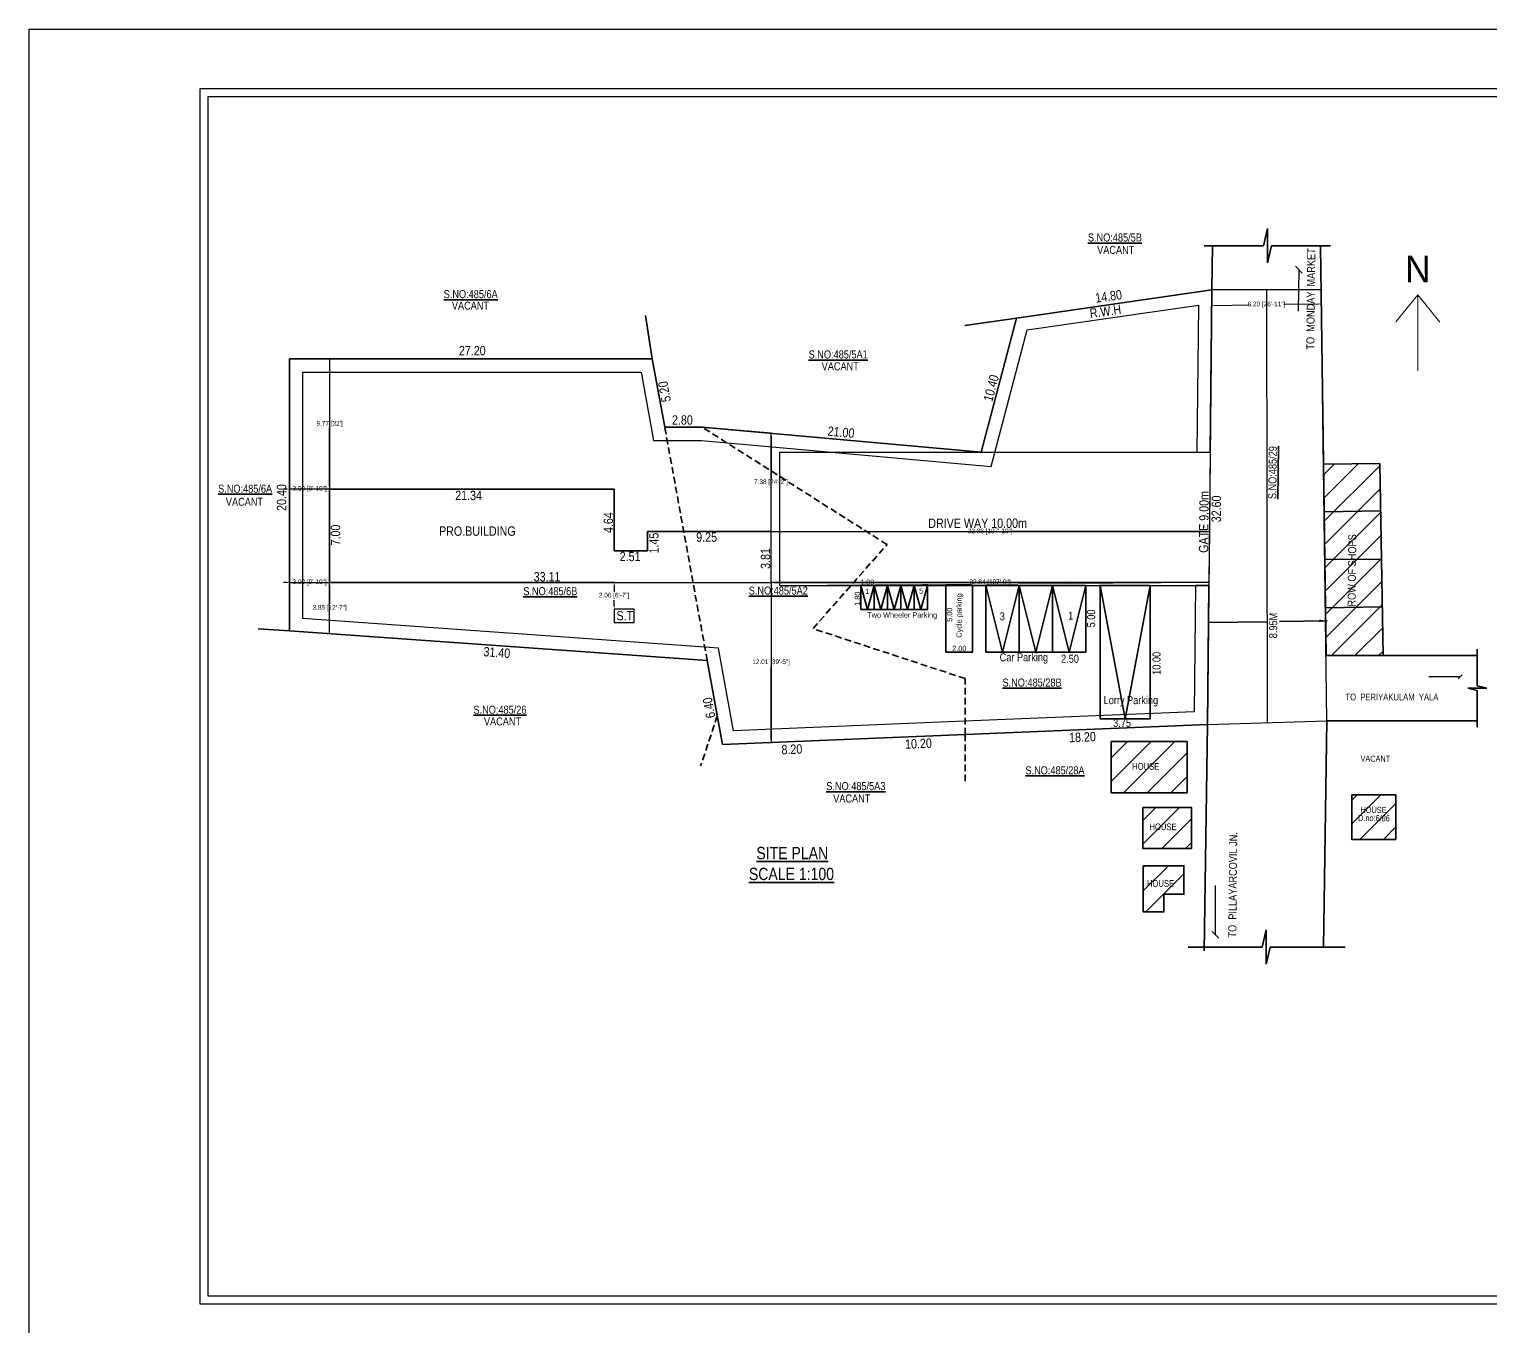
# Model space of a CAD drawing. Header units: metres. Extents: x 5669 to 5845, y 5621 to 5793.
# Drawn here: x 5669.5 to 5779.1, y 5695.5 to 5792.8 of the extents above; entities that cross this region are included whole.
import ezdxf

# ---------------------------------------------------------------- set-up
doc = ezdxf.new("R2010")
doc.units = ezdxf.units.M
doc.header["$MEASUREMENT"] = 0
doc.header["$PDMODE"] = 67
doc.linetypes.add('DASHED', pattern=[0.75, 0.5, -0.25])
for name, color, linetype, plot in [('BLK_1_COVERED_AREA', 140, 'Continuous', False), ('PARKING_SLOT', 30, 'Continuous', False), ('TWO_WHEELER_PARKING', 2, 'Continuous', False)]:
    doc.layers.add(name, color=color, linetype=linetype, plot=plot)
doc.layers.add('BLK_1_FIRE_TENDER_MOVEMENT', color=161, linetype='Continuous', lineweight=0)
doc.layers.add('NORTH_DIRECTION', color=7, linetype='Continuous', lineweight=0)
for name, color, linetype in [('BLK_1_LVL_0_BLDG_FOOT_PRINT', 1, 'Continuous'), ('BLK_1_LVL_0_FRONT_SETBACK', 2, 'Continuous'), ('BLK_1_LVL_0_REAR_SETBACK', 11, 'Continuous'), ('BLK_1_LVL_0_SIDE_SETBACK1', 171, 'Continuous'), ('BLK_1_LVL_0_SIDE_SETBACK2', 102, 'Continuous'), ('LOADING_UNLOADING', 175, 'Continuous'), ('NOTIFIED_ROAD', 1, 'Continuous'), ('PLOT_BOUNDARY', 70, 'Continuous'), ('ROAD_WIDTH', 1, 'Continuous'), ('RWH', 130, 'Continuous'), ('SEPTIC_TANK_1', 146, 'Continuous')]:
    doc.layers.add(name, color=color, linetype=linetype)
doc.styles.get("Standard").update_dxf_attribs({"font": 'swissc.ttf', "height": 0.35})
doc.styles.add('USA TEXT', font='GOTHIC.TTF')
doc.dimstyles.get("Standard").update_dxf_attribs({"dimtxt": 1, "dimasz": 5, "dimexe": 0.18, "dimexo": 0.0625, "dimgap": 0.09, "dimtad": 1, "dimzin": 0, "dimdsep": 46, "dimtxsty": 'Standard', "dimblk": 'OBLIQUE', "dimcen": 0.09, "dimse1": 1, "dimse2": 1, "dimsd1": 1, "dimsd2": 1, "dimadec": 0, "dimazin": 0, "dimtfac": 1, "dimtix": 1, "dimtofl": 0, "dimtmove": 0, "dimatfit": 3, "dimldrblk": 'OBLIQUE', "dimfxl": 0, "dimtolj": 1, "dimtzin": 0, "dimarcsym": 0})
doc.dimstyles.new('STANDARD$0', dxfattribs={"dimtxt": 0.3, "dimasz": 0.18, "dimexe": 0.08, "dimexo": 0.5, "dimgap": 0.09, "dimtad": 0, "dimtih": 1, "dimtoh": 1, "dimzin": 1, "dimdsep": 46, "dimtxsty": 'Standard', "dimcen": 0.1, "dimadec": 3, "dimazin": 0, "dimtfac": 1, "dimtofl": 0, "dimtmove": 0, "dimatfit": 3, "dimfxl": 0, "dimtolj": 1, "dimtzin": 0, "dimarcsym": 0})
pattern_1 = [(45, (-3134.9151, 8514.6211), (-0.88388348, 0.88388348), [])]

# ---------------------------------------------------------------- blocks, each defined once
blk = doc.blocks.new('_Oblique')
at = {"color": 0, "linetype": 'ByBlock', "lineweight": -2}
blk.add_line((-0.5, -0.5), (0.5, 0.5), dxfattribs=at)
blk = doc.blocks.new('*D81')
at = {"layer": 'Defpoints', "color": 0}
for p in [(5758.13, 5772.59), (5766.34, 5772.7), (5766.34, 5772.21)]:
    blk.add_point(p, dxfattribs=at)
at = {"layer": 'NOTIFIED_ROAD', "color": 0, "linetype": 'Continuous', "lineweight": -2}
for p, q in [((5758.14, 5772.11), (5758.14, 5772.03)), ((5766.34, 5772.21), (5766.34, 5772.13))]:
    blk.add_line(p, q, dxfattribs=at)
at = {"layer": 'NOTIFIED_ROAD', "color": 252, "lineweight": -2}
for p, q in [((5758.37, 5772.11), (5760.93, 5772.14)), ((5766.11, 5772.21), (5763.55, 5772.18))]:
    blk.add_line(p, q, dxfattribs=at)
at = {"layer": 'NOTIFIED_ROAD', "color": 252}
for points in [[(5758.37, 5772.15), (5758.37, 5772.07), (5758.14, 5772.11)], [(5766.11, 5772.25), (5766.11, 5772.17), (5766.34, 5772.21)]]:
    blk.add_solid(points, dxfattribs=at)
at = {"layer": 'NOTIFIED_ROAD', "color": 0, "insert": (5762.24, 5772.16), "char_height": 0.35, "attachment_point": 5}
blk.add_mtext('\\A1;8.20 [26\'-11"]', dxfattribs=at)
blk = doc.blocks.new('*D86')
at = {"layer": 'BLK_1_LVL_0_REAR_SETBACK', "color": 252, "lineweight": -2}
for p, q in [((5688.75, 5758.33), (5688.52, 5758.33)), ((5692.21, 5758.33), (5692.44, 5758.33))]:
    blk.add_line(p, q, dxfattribs=at)
at = {"layer": 'BLK_1_LVL_0_REAR_SETBACK', "color": 0, "linetype": 'Continuous', "lineweight": -2}
for p, q in [((5688.98, 5758.33), (5688.98, 5758.41)), ((5691.98, 5758.33), (5691.98, 5758.41))]:
    blk.add_line(p, q, dxfattribs=at)
at = {"layer": 'BLK_1_LVL_0_REAR_SETBACK', "color": 252}
for points in [[(5688.75, 5758.37), (5688.75, 5758.29), (5688.98, 5758.33)], [(5692.21, 5758.37), (5692.21, 5758.29), (5691.98, 5758.33)]]:
    blk.add_solid(points, dxfattribs=at)
at = {"layer": 'Defpoints', "color": 0}
for p in [(5688.98, 5758.33), (5688.98, 5758.33), (5691.98, 5758.33)]:
    blk.add_point(p, dxfattribs=at)
at = {"layer": 'BLK_1_LVL_0_REAR_SETBACK', "color": 0, "insert": (5690.48, 5758.33), "char_height": 0.35, "attachment_point": 5}
blk.add_mtext('\\A1;3.00 [9\'-10"]', dxfattribs=at)
blk = doc.blocks.new('*D87')
at = {"layer": 'BLK_1_LVL_0_REAR_SETBACK', "color": 252, "lineweight": -2}
for p, q in [((5688.75, 5751.33), (5688.52, 5751.33)), ((5692.21, 5751.33), (5692.44, 5751.33))]:
    blk.add_line(p, q, dxfattribs=at)
at = {"layer": 'BLK_1_LVL_0_REAR_SETBACK', "color": 0, "linetype": 'Continuous', "lineweight": -2}
for p, q in [((5688.98, 5751.33), (5688.98, 5751.41)), ((5691.98, 5751.33), (5691.98, 5751.41))]:
    blk.add_line(p, q, dxfattribs=at)
at = {"layer": 'BLK_1_LVL_0_REAR_SETBACK', "color": 252}
for points in [[(5688.75, 5751.37), (5688.75, 5751.29), (5688.98, 5751.33)], [(5692.21, 5751.37), (5692.21, 5751.29), (5691.98, 5751.33)]]:
    blk.add_solid(points, dxfattribs=at)
at = {"layer": 'Defpoints', "color": 0}
for p in [(5688.98, 5751.33), (5688.98, 5751.33), (5691.98, 5751.33)]:
    blk.add_point(p, dxfattribs=at)
at = {"layer": 'BLK_1_LVL_0_REAR_SETBACK', "color": 0, "insert": (5690.48, 5751.33), "char_height": 0.35, "attachment_point": 5}
blk.add_mtext('\\A1;3.00 [9\'-10"]', dxfattribs=at)
blk = doc.blocks.new('*D88')
at = {"layer": 'BLK_1_LVL_0_FRONT_SETBACK', "color": 0, "linetype": 'Continuous', "lineweight": -2}
for p, q in [((5725.09, 5755.14), (5725.09, 5755.22)), ((5757.96, 5755.14), (5757.96, 5755.22))]:
    blk.add_line(p, q, dxfattribs=at)
at = {"layer": 'BLK_1_LVL_0_FRONT_SETBACK', "color": 252, "lineweight": -2}
for p, q in [((5725.32, 5755.14), (5739.98, 5755.14)), ((5757.73, 5755.14), (5743.07, 5755.14))]:
    blk.add_line(p, q, dxfattribs=at)
at = {"layer": 'BLK_1_LVL_0_FRONT_SETBACK', "color": 252}
for points in [[(5725.32, 5755.18), (5725.32, 5755.1), (5725.09, 5755.14)], [(5757.73, 5755.18), (5757.73, 5755.1), (5757.96, 5755.14)]]:
    blk.add_solid(points, dxfattribs=at)
at = {"layer": 'Defpoints', "color": 0}
for p in [(5725.09, 5755.14), (5757.96, 5755.14), (5757.96, 5755.14)]:
    blk.add_point(p, dxfattribs=at)
at = {"layer": 'BLK_1_LVL_0_FRONT_SETBACK', "color": 0, "insert": (5741.52, 5755.14), "char_height": 0.35, "attachment_point": 5}
blk.add_mtext('\\A1;32.88 [107\'-10"]', dxfattribs=at)
blk = doc.blocks.new('*D89')
at = {"layer": 'BLK_1_LVL_0_FRONT_SETBACK', "color": 0, "linetype": 'Continuous', "lineweight": -2}
for p, q in [((5725.09, 5751.33), (5725.09, 5751.41)), ((5757.92, 5751.33), (5757.92, 5751.41))]:
    blk.add_line(p, q, dxfattribs=at)
at = {"layer": 'BLK_1_LVL_0_FRONT_SETBACK', "color": 252, "lineweight": -2}
for p, q in [((5725.32, 5751.33), (5740.08, 5751.33)), ((5757.69, 5751.33), (5742.93, 5751.33))]:
    blk.add_line(p, q, dxfattribs=at)
at = {"layer": 'BLK_1_LVL_0_FRONT_SETBACK', "color": 252}
for points in [[(5725.32, 5751.37), (5725.32, 5751.29), (5725.09, 5751.33)], [(5757.69, 5751.37), (5757.69, 5751.29), (5757.92, 5751.33)]]:
    blk.add_solid(points, dxfattribs=at)
at = {"layer": 'Defpoints', "color": 0}
for p in [(5725.09, 5751.33), (5725.09, 5751.33), (5757.92, 5751.33)]:
    blk.add_point(p, dxfattribs=at)
at = {"layer": 'BLK_1_LVL_0_FRONT_SETBACK', "color": 0, "insert": (5741.51, 5751.33), "char_height": 0.35, "attachment_point": 5}
blk.add_mtext('\\A1;32.84 [107\'-9"]', dxfattribs=at)
blk = doc.blocks.new('*D90')
at = {"layer": 'Defpoints', "color": 0, "linetype": 'ByBlock'}
for p in [(5713.32, 5751.33), (5713.32, 5749.33), (5713.32, 5749.33)]:
    blk.add_point(p, dxfattribs=at)
at = {"layer": 'SEPTIC_TANK_1', "color": 0, "linetype": 'Continuous', "lineweight": -2}
for p, q in [((5713.32, 5751.33), (5713.4, 5751.33)), ((5713.32, 5749.33), (5713.4, 5749.33))]:
    blk.add_line(p, q, dxfattribs=at)
at = {"layer": 'SEPTIC_TANK_1', "color": 252, "lineweight": -2}
for p, q in [((5713.32, 5751.1), (5713.32, 5750.64)), ((5713.32, 5749.56), (5713.32, 5750.01))]:
    blk.add_line(p, q, dxfattribs=at)
at = {"layer": 'SEPTIC_TANK_1', "color": 252, "linetype": 'ByBlock'}
for points in [[(5713.28, 5751.1), (5713.36, 5751.1), (5713.32, 5751.33)], [(5713.28, 5749.56), (5713.36, 5749.56), (5713.32, 5749.33)]]:
    blk.add_solid(points, dxfattribs=at)
at = {"layer": 'SEPTIC_TANK_1', "color": 0, "linetype": 'ByBlock', "insert": (5713.32, 5750.33), "char_height": 0.35, "attachment_point": 5}
blk.add_mtext('\\A1;2.00 [6\'-7"]', dxfattribs=at)
blk = doc.blocks.new('*D92')
at = {"layer": 'BLK_1_LVL_0_SIDE_SETBACK1', "color": 0, "linetype": 'Continuous', "lineweight": -2}
for p, q in [((5725.09, 5751.33), (5725.17, 5751.33)), ((5725.09, 5739.32), (5725.17, 5739.32))]:
    blk.add_line(p, q, dxfattribs=at)
at = {"layer": 'BLK_1_LVL_0_SIDE_SETBACK1', "color": 252, "lineweight": -2}
for p, q in [((5725.09, 5751.1), (5725.09, 5745.64)), ((5725.09, 5739.55), (5725.09, 5745.01))]:
    blk.add_line(p, q, dxfattribs=at)
at = {"layer": 'BLK_1_LVL_0_SIDE_SETBACK1', "color": 252}
for points in [[(5725.05, 5751.1), (5725.12, 5751.1), (5725.09, 5751.33)], [(5725.05, 5739.55), (5725.12, 5739.55), (5725.09, 5739.32)]]:
    blk.add_solid(points, dxfattribs=at)
at = {"layer": 'Defpoints', "color": 0}
for p in [(5725.09, 5751.33), (5725.09, 5739.32), (5725.09, 5739.32)]:
    blk.add_point(p, dxfattribs=at)
at = {"layer": 'BLK_1_LVL_0_SIDE_SETBACK1', "color": 0, "insert": (5725.09, 5745.33), "char_height": 0.35, "attachment_point": 5}
blk.add_mtext('\\A1;12.01 [39\'-5"]', dxfattribs=at)
blk = doc.blocks.new('*D93')
at = {"layer": 'BLK_1_LVL_0_SIDE_SETBACK1', "color": 0, "linetype": 'Continuous', "lineweight": -2}
for p, q in [((5691.98, 5751.33), (5692.06, 5751.33)), ((5691.98, 5747.48), (5691.9, 5747.48))]:
    blk.add_line(p, q, dxfattribs=at)
at = {"layer": 'BLK_1_LVL_0_SIDE_SETBACK1', "color": 252, "lineweight": -2}
for p, q in [((5691.98, 5751.1), (5691.98, 5749.72)), ((5691.98, 5747.71), (5691.98, 5749.09))]:
    blk.add_line(p, q, dxfattribs=at)
at = {"layer": 'BLK_1_LVL_0_SIDE_SETBACK1', "color": 252}
for points in [[(5691.94, 5751.1), (5692.02, 5751.1), (5691.98, 5751.33)], [(5691.94, 5747.71), (5692.02, 5747.71), (5691.98, 5747.48)]]:
    blk.add_solid(points, dxfattribs=at)
at = {"layer": 'Defpoints', "color": 0}
for p in [(5691.98, 5751.33), (5691.98, 5747.48), (5691.98, 5747.48)]:
    blk.add_point(p, dxfattribs=at)
at = {"layer": 'BLK_1_LVL_0_SIDE_SETBACK1', "color": 0, "insert": (5691.98, 5749.41), "char_height": 0.35, "attachment_point": 5}
blk.add_mtext('\\A1;3.85 [12\'-7"]', dxfattribs=at)
blk = doc.blocks.new('*D94')
at = {"layer": 'BLK_1_LVL_0_SIDE_SETBACK2', "color": 0, "linetype": 'Continuous', "lineweight": -2}
for p, q in [((5691.98, 5768.1), (5691.9, 5768.1)), ((5691.98, 5758.33), (5692.06, 5758.33))]:
    blk.add_line(p, q, dxfattribs=at)
at = {"layer": 'BLK_1_LVL_0_SIDE_SETBACK2', "color": 252, "lineweight": -2}
for p, q in [((5691.98, 5767.87), (5691.98, 5763.53)), ((5691.98, 5758.56), (5691.98, 5762.9))]:
    blk.add_line(p, q, dxfattribs=at)
at = {"layer": 'BLK_1_LVL_0_SIDE_SETBACK2', "color": 252}
for points in [[(5691.94, 5767.87), (5692.02, 5767.87), (5691.98, 5768.1)], [(5691.94, 5758.56), (5692.02, 5758.56), (5691.98, 5758.33)]]:
    blk.add_solid(points, dxfattribs=at)
at = {"layer": 'Defpoints', "color": 0}
for p in [(5691.98, 5768.1), (5691.98, 5768.1), (5691.98, 5758.33)]:
    blk.add_point(p, dxfattribs=at)
at = {"layer": 'BLK_1_LVL_0_SIDE_SETBACK2', "color": 0, "insert": (5691.98, 5763.21), "char_height": 0.35, "attachment_point": 5}
blk.add_mtext("\\A1;9.77 [32']", dxfattribs=at)
blk = doc.blocks.new('*D95')
at = {"layer": 'BLK_1_LVL_0_SIDE_SETBACK2', "color": 0, "linetype": 'Continuous', "lineweight": -2}
for p, q in [((5725.09, 5762.52), (5725.17, 5762.52)), ((5725.09, 5755.14), (5725.17, 5755.14))]:
    blk.add_line(p, q, dxfattribs=at)
at = {"layer": 'BLK_1_LVL_0_SIDE_SETBACK2', "color": 252, "lineweight": -2}
for p, q in [((5725.09, 5762.29), (5725.09, 5759.15)), ((5725.09, 5755.37), (5725.09, 5758.51))]:
    blk.add_line(p, q, dxfattribs=at)
at = {"layer": 'BLK_1_LVL_0_SIDE_SETBACK2', "color": 252}
for points in [[(5725.05, 5762.29), (5725.12, 5762.29), (5725.09, 5762.52)], [(5725.05, 5755.37), (5725.12, 5755.37), (5725.09, 5755.14)]]:
    blk.add_solid(points, dxfattribs=at)
at = {"layer": 'Defpoints', "color": 0}
for p in [(5725.09, 5762.52), (5725.09, 5762.52), (5725.09, 5755.14)]:
    blk.add_point(p, dxfattribs=at)
at = {"layer": 'BLK_1_LVL_0_SIDE_SETBACK2', "color": 0, "insert": (5725.09, 5758.83), "char_height": 0.35, "attachment_point": 5}
blk.add_mtext('\\A1;7.38 [24\'-2"]', dxfattribs=at)

msp = doc.modelspace()

# ---------------------------------------------------------------- hatches: boundary and pattern name
at = {"lineweight": 35}
h = msp.add_hatch(dxfattribs=at)
h.set_pattern_fill('ANSI31', color=256, scale=10, style=0)
h.set_pattern_definition(pattern_1)
h.paths.add_polyline_path([(5766.655, 5749.431), (5766.703, 5745.845), (5770.988, 5745.845), (5770.925, 5749.505)])
h.paths.add_polyline_path([(5770.864, 5753.048), (5766.607, 5753.087), (5766.655, 5749.431), (5770.925, 5749.505)])
h.paths.add_polyline_path([(5770.801, 5756.704), (5766.56, 5756.631), (5766.607, 5753.087), (5770.864, 5753.048)])
h.paths.add_polyline_path([(5770.74, 5760.252), (5766.513, 5760.196), (5766.56, 5756.631), (5770.801, 5756.704)])
h.paths.add_polyline_path([(5769.092, 5749.362), (5769.145, 5754.664), (5768.202, 5754.673), (5768.148, 5749.372)], flags=9)
h = msp.add_hatch(dxfattribs=at)
h.set_pattern_fill('ANSI31', color=256, scale=10, style=0)
h.set_pattern_definition(pattern_1)
h.paths.add_polyline_path([(5756.279, 5739.401), (5750.591, 5739.401), (5750.591, 5735.559), (5756.279, 5735.559)])
h.paths.add_polyline_path([(5752.974, 5734.445), (5752.974, 5731.372), (5756.625, 5731.372), (5756.625, 5734.445)])
h.paths.add_polyline_path([(5753.002, 5730.086), (5753.002, 5726.627), (5754.548, 5726.627), (5754.548, 5727.953), (5756.046, 5727.953), (5756.046, 5730.086)])
h.paths.add_polyline_path([(5752.032, 5737.141), (5754.139, 5737.141), (5754.139, 5737.928), (5752.032, 5737.928)], flags=24)
h.paths.add_polyline_path([(5753.332, 5732.613), (5755.439, 5732.613), (5755.439, 5733.399), (5753.332, 5733.399)], flags=24)
h.paths.add_polyline_path([(5753.144, 5728.365), (5755.251, 5728.365), (5755.251, 5729.151), (5753.144, 5729.151)], flags=24)
h = msp.add_hatch(dxfattribs=at)
h.set_pattern_fill('ANSI31', color=256, scale=10, style=0)
h.set_pattern_definition(pattern_1)
h.paths.add_polyline_path([(5768.633, 5735.408), (5768.633, 5732.063), (5771.934, 5732.063), (5771.934, 5735.408)])
h.paths.add_polyline_path([(5768.972, 5733.257), (5771.564, 5733.229), (5771.573, 5734.02), (5768.98, 5734.049)], flags=24)
h.paths.add_polyline_path([(5769.165, 5733.927), (5771.103, 5733.905), (5771.111, 5734.629), (5769.173, 5734.65)], flags=24)

# ---------------------------------------------------------------- linework, layer by layer
for p, q in [((5762.008, 5776.579), (5762.311, 5777.866)), ((5762.311, 5776.579), (5762.311, 5777.866)), ((5757.575, 5776.579), (5762.008, 5776.579)), ((5758.147, 5773.273), (5758.197, 5776.579)), ((5762.311, 5775.292), (5762.311, 5776.579)), ((5762.311, 5775.292), (5762.615, 5776.579)), ((5762.615, 5776.579), (5767.047, 5776.579)), ((5766.296, 5776.579), (5766.703, 5745.845)), ((5716.181, 5768.097), (5715.66, 5771.337)), ((5743.499, 5771.16), (5739.626, 5770.602)), ((5770.74, 5760.252), (5766.513, 5760.196)), ((5770.988, 5745.845), (5770.74, 5760.252)), ((5766.56, 5756.631), (5770.801, 5756.704)), ((5766.607, 5753.087), (5770.864, 5753.048)), ((5766.655, 5749.431), (5770.925, 5749.505)), ((5688.981, 5747.697), (5686.623, 5747.865)), ((5757.895, 5748.33), (5762.295, 5748.388)), ((5763.211, 5748.401), (5766.79, 5748.448)), ((5766.703, 5745.845), (5778.042, 5745.845)), ((5778.042, 5746.328), (5778.042, 5743.569)), ((5778.042, 5743.404), (5777.331, 5743.404)), ((5778.042, 5743.24), (5777.331, 5743.404)), ((5778.754, 5743.404), (5778.042, 5743.569)), ((5778.754, 5743.404), (5778.042, 5743.404)), ((5778.042, 5743.24), (5778.042, 5740.481)), ((5757.563, 5723.7), (5757.817, 5740.675)), ((5766.513, 5723.99), (5766.767, 5740.965)), ((5766.767, 5740.965), (5778.042, 5740.965)), ((5761.911, 5723.99), (5762.215, 5725.276)), ((5762.215, 5723.99), (5762.215, 5725.276)), ((5756.355, 5723.99), (5761.911, 5723.99)), ((5762.215, 5722.703), (5762.215, 5723.99)), ((5762.215, 5722.703), (5762.518, 5723.99)), ((5762.518, 5723.99), (5768.13, 5723.99))]:
    msp.add_line(p, q, dxfattribs=at)
at = {"linetype": 'DASHED', "lineweight": 35}
for p, q in [((5720.301, 5745.47), (5717.112, 5762.982)), ((5733.782, 5754.17), (5719.912, 5762.982)), ((5728.231, 5747.866), (5733.782, 5754.17)), ((5739.633, 5744.124), (5728.231, 5747.866)), ((5739.633, 5739.924), (5739.633, 5744.124)), ((5721.054, 5741.338), (5719.805, 5737.57)), ((5739.633, 5739.924), (5739.633, 5736.329))]:
    msp.add_line(p, q, dxfattribs=at)
for p, q in [((5725.734, 5761.109), (5758.024, 5761.109)), ((5725.734, 5751.109), (5725.734, 5761.109)), ((5725.734, 5751.109), (5757.923, 5751.11)), ((5721.448, 5739.173), (5720.301, 5745.47)), ((5721.448, 5739.173), (5730.54, 5739.549)), ((5682.851, 5727.632), (5682.851, 5697.84)), ((5682.851, 5697.84), (5779.362, 5697.84))]:
    msp.add_line(p, q)
for points in [[(5669.453, 5792.814), (5844.861, 5792.814), (5844.861, 5620.772), (5669.453, 5620.772)], [(5682.251, 5697.24), (5805.635, 5697.24), (5805.635, 5788.352), (5682.251, 5788.352)], [(5682.851, 5697.84), (5805.035, 5697.84), (5805.035, 5787.752), (5682.851, 5787.752)], [(5713.321, 5749.327), (5713.321, 5748.327), (5714.821, 5748.327), (5714.821, 5749.327)]]:
    msp.add_lwpolyline(points, close=True)
for points in [[(5688.981, 5747.697), (5688.981, 5768.097), (5716.181, 5768.097), (5717.112, 5762.982), (5719.912, 5762.982), (5740.829, 5761.109), (5743.499, 5771.16), (5758.147, 5773.273), (5757.817, 5740.675), (5739.633, 5739.924), (5721.448, 5739.173), (5720.301, 5745.47), (5688.981, 5747.697)], [(5713.321, 5751.332), (5713.321, 5751.332), (5691.981, 5751.332), (5691.981, 5758.332), (5713.321, 5758.332), (5713.321, 5753.692)], [(5713.321, 5751.332), (5713.321, 5751.332), (5725.086, 5751.332), (5725.086, 5755.142), (5715.831, 5755.142), (5715.831, 5753.692), (5713.321, 5753.692)]]:
    msp.add_lwpolyline(points)
at = {"lineweight": 35}
for points in [[(5731.819, 5751.109), (5732.819, 5751.109), (5732.819, 5749.309), (5731.819, 5749.309), (5731.819, 5751.109), (5732.319, 5749.309), (5732.819, 5751.109)], [(5732.819, 5751.109), (5733.819, 5751.109), (5733.819, 5749.309), (5732.819, 5749.309), (5732.819, 5751.109), (5733.319, 5749.309), (5733.819, 5751.109)], [(5733.819, 5751.109), (5734.819, 5751.109), (5734.819, 5749.309), (5733.819, 5749.309), (5733.819, 5751.109), (5734.319, 5749.309), (5734.819, 5751.109)], [(5734.819, 5751.109), (5735.819, 5751.109), (5735.819, 5749.309), (5734.819, 5749.309), (5734.819, 5751.109), (5735.319, 5749.309), (5735.819, 5751.109)], [(5735.819, 5751.109), (5736.819, 5751.109), (5736.819, 5749.309), (5735.819, 5749.309), (5735.819, 5751.109), (5736.319, 5749.309), (5736.819, 5751.109)], [(5738.202, 5746.109), (5738.202, 5751.109), (5740.202, 5751.109), (5740.202, 5746.109), (5738.202, 5746.109)], [(5741.199, 5751.109), (5743.699, 5751.109), (5743.699, 5746.109), (5741.199, 5746.109), (5741.199, 5751.109), (5742.449, 5746.109), (5743.699, 5751.109)], [(5743.699, 5751.109), (5746.199, 5751.109), (5746.199, 5746.109), (5743.699, 5746.109), (5743.699, 5751.109), (5744.949, 5746.109), (5746.199, 5751.109)], [(5746.199, 5751.109), (5748.699, 5751.109), (5748.699, 5746.109), (5746.199, 5746.109), (5746.199, 5751.109), (5747.449, 5746.109), (5748.699, 5751.109)], [(5753.514, 5751.109), (5751.639, 5741.109), (5749.764, 5751.109)], [(5753.002, 5730.086), (5756.046, 5730.086), (5756.046, 5727.953), (5754.548, 5727.953), (5754.548, 5726.627), (5753.002, 5726.627), (5753.002, 5730.086)]]:
    msp.add_lwpolyline(points, dxfattribs=at)
for points in [[(5753.514, 5741.109), (5749.764, 5741.109), (5749.764, 5751.109), (5753.514, 5751.109)], [(5756.279, 5735.559), (5750.591, 5735.559), (5750.591, 5739.401), (5756.279, 5739.401)], [(5768.633, 5735.408), (5771.934, 5735.408), (5771.934, 5732.063), (5768.633, 5732.063)], [(5756.625, 5731.372), (5752.974, 5731.372), (5752.974, 5734.445), (5756.625, 5734.445)]]:
    msp.add_lwpolyline(points, close=True, dxfattribs=at)
msp.add_solid([(5766.19, 5748.552), (5766.189, 5748.352), (5766.79, 5748.448)], dxfattribs=at)
at = {"layer": 'BLK_1_COVERED_AREA'}
msp.add_lwpolyline([(5691.981, 5758.332), (5691.981, 5751.332), (5725.086, 5751.332), (5725.086, 5755.142), (5715.831, 5755.142), (5715.831, 5753.692), (5713.321, 5753.692), (5713.321, 5758.332), (5691.981, 5758.332)], close=True, dxfattribs=at)
at = {"layer": 'BLK_1_FIRE_TENDER_MOVEMENT'}
msp.add_lwpolyline([(5725.734, 5751.109), (5757.925, 5751.332), (5758.024, 5761.109), (5725.734, 5761.109)], close=True, dxfattribs=at)
at = {"layer": 'BLK_1_LVL_0_BLDG_FOOT_PRINT'}
msp.add_lwpolyline([(5691.981, 5758.332), (5691.981, 5751.332), (5725.086, 5751.332), (5725.086, 5755.142), (5715.831, 5755.142), (5715.831, 5753.692), (5713.321, 5753.692), (5713.321, 5758.332), (5691.981, 5758.332)], close=True, dxfattribs=at)
at = {"layer": 'BLK_1_LVL_0_FRONT_SETBACK'}
msp.add_lwpolyline([(5725.086, 5755.142), (5757.964, 5755.142), (5757.925, 5751.332), (5725.086, 5751.332)], close=True, dxfattribs=at)
at = {"layer": 'BLK_1_LVL_0_REAR_SETBACK'}
msp.add_lwpolyline([(5691.981, 5758.332), (5688.981, 5758.332), (5688.981, 5751.332), (5691.981, 5751.332)], close=True, dxfattribs=at)
at = {"layer": 'BLK_1_LVL_0_SIDE_SETBACK1'}
msp.add_lwpolyline([(5691.981, 5747.484), (5691.981, 5751.332), (5725.086, 5751.332), (5725.086, 5739.323), (5721.448, 5739.173), (5720.301, 5745.47), (5691.981, 5747.484)], close=True, dxfattribs=at)
at = {"layer": 'BLK_1_LVL_0_SIDE_SETBACK2'}
msp.add_lwpolyline([(5691.981, 5758.332), (5713.321, 5758.332), (5713.321, 5753.692), (5715.831, 5753.692), (5715.831, 5755.142), (5725.086, 5755.142), (5725.086, 5762.518), (5719.912, 5762.982), (5717.112, 5762.982), (5716.181, 5768.097), (5691.981, 5768.097), (5691.981, 5758.332)], close=True, dxfattribs=at)
at = {"layer": 'LOADING_UNLOADING', "ltscale": 400}
msp.add_lwpolyline([(5749.764, 5741.109), (5753.514, 5741.109), (5753.514, 5751.109), (5749.764, 5751.109)], close=True, dxfattribs=at)
at = {"layer": 'NORTH_DIRECTION'}
for points in [[(5773.585, 5767.187), (5773.585, 5767.187), (5773.585, 5772.903), (5771.944, 5770.868)], [(5775.24, 5770.851), (5775.24, 5770.851), (5773.585, 5772.903)]]:
    msp.add_lwpolyline(points, dxfattribs=at)
at = {"layer": 'NOTIFIED_ROAD', "color": 1}
msp.add_line((5762.243, 5773.27), (5762.289, 5740.82), dxfattribs=at)
msp.add_lwpolyline([(5766.347, 5773.273), (5758.147, 5773.273), (5757.817, 5740.675), (5766.767, 5740.965)], close=True, dxfattribs=at)
at = {"layer": 'PARKING_SLOT', "linetype": 'Continuous'}
for points in [[(5741.199, 5746.109), (5743.699, 5746.109), (5743.699, 5751.109), (5741.199, 5751.109)], [(5743.699, 5746.109), (5746.199, 5746.109), (5746.199, 5751.109), (5743.699, 5751.109)], [(5746.199, 5746.109), (5748.699, 5746.109), (5748.699, 5751.109), (5746.199, 5751.109)]]:
    msp.add_lwpolyline(points, close=True, dxfattribs=at)
at = {"layer": 'PLOT_BOUNDARY'}
msp.add_lwpolyline([(5688.981, 5747.697), (5688.981, 5768.097), (5716.181, 5768.097), (5717.112, 5762.982), (5719.912, 5762.982), (5740.829, 5761.109), (5743.499, 5771.16), (5758.147, 5773.273), (5757.817, 5740.675), (5739.633, 5739.924), (5721.448, 5739.173), (5720.301, 5745.47), (5688.981, 5747.697)], close=True, dxfattribs=at)
at = {"layer": 'ROAD_WIDTH', "color": 1}
msp.add_lwpolyline([(5766.347, 5773.273), (5758.147, 5773.273), (5757.817, 5740.675), (5766.767, 5740.965)], close=True, dxfattribs=at)
at = {"layer": 'RWH'}
msp.add_lwpolyline([(5744.295, 5770.265), (5757.135, 5772.117), (5757.024, 5761.109), (5758.024, 5761.109), (5758.147, 5773.273), (5743.499, 5771.16), (5740.829, 5761.109), (5719.912, 5762.982), (5717.112, 5762.982), (5716.181, 5768.097), (5688.981, 5768.097), (5688.981, 5747.697), (5720.301, 5745.47), (5721.448, 5739.173), (5739.633, 5739.924), (5757.817, 5740.675), (5757.923, 5751.109), (5756.923, 5751.109), (5756.827, 5741.635), (5739.591, 5740.923), (5722.276, 5740.208), (5721.146, 5746.412), (5689.981, 5748.629), (5689.981, 5767.097), (5715.346, 5767.097), (5716.278, 5761.982), (5719.868, 5761.982), (5741.579, 5760.038)], close=True, dxfattribs=at)
at = {"layer": 'SEPTIC_TANK_1', "linetype": 'ByBlock'}
msp.add_lwpolyline([(5713.321, 5749.327), (5713.321, 5748.327), (5714.821, 5748.327), (5714.821, 5749.327)], close=True, dxfattribs=at)
at = {"layer": 'TWO_WHEELER_PARKING'}
for points in [[(5731.819, 5749.309), (5732.819, 5749.309), (5732.819, 5751.109), (5731.819, 5751.109)], [(5732.819, 5749.309), (5733.819, 5749.309), (5733.819, 5751.109), (5732.819, 5751.109)], [(5733.819, 5749.309), (5734.819, 5749.309), (5734.819, 5751.109), (5733.819, 5751.109)], [(5734.819, 5749.309), (5735.819, 5749.309), (5735.819, 5751.109), (5734.819, 5751.109)], [(5735.819, 5749.309), (5736.819, 5749.309), (5736.819, 5751.109), (5735.819, 5751.109)]]:
    msp.add_lwpolyline(points, close=True, dxfattribs=at)

# ---------------------------------------------------------------- texts
at = {"lineweight": 35}
for s, height, p in [('%%US.NO:485/5B', 0.6, (5748.845, 5776.898)), ('VACANT', 0.6, (5749.539, 5775.969)), ('%%US.NO:485/6A', 0.6, (5700.534, 5772.652)), ('VACANT', 0.6, (5701.149, 5771.793)), ('27.20', 0.7, (5701.676, 5768.364)), ('%%US.NO:485/5A1', 0.6, (5727.902, 5768.127)), ('VACANT', 0.6, (5728.881, 5767.242)), ('2.80', 0.7, (5717.655, 5763.165)), ('%%US.NO:485/6A', 0.6, (5683.618, 5758.063)), ('VACANT', 0.6, (5684.2, 5757.083)), ('21.34', 0.7, (5701.398, 5757.506)), ('PRO.BUILDING', 0.7, (5700.186, 5754.831)), ('DRIVE WAY 10.00m', 0.7, (5736.875, 5755.421)), ('9.25', 0.7, (5719.473, 5754.383)), ('2.51', 0.7, (5713.733, 5752.928)), ('33.11', 0.7, (5707.282, 5751.41)), ('%%US.NO:485/6B', 0.6, (5706.506, 5750.374)), ('%%US.NO:485/5A2', 0.6, (5723.411, 5750.422)), ('1.00', 0.4, (5731.759, 5751.148)), ('1', 0.4, (5732.148, 5750.476)), ('5', 0.4, (5736.186, 5750.497)), ('S.T', 0.7, (5713.494, 5748.491)), ('Two Wheeler Parking', 0.4, (5732.299, 5748.689)), ('2.00', 0.4, (5738.667, 5746.179)), ('%%US.NO:485/28B', 0.6, (5742.442, 5743.525)), ('TO  PERIYAKULAM  YALA', 0.5, (5768.158, 5742.491)), ('%%US.NO:485/26', 0.6, (5702.768, 5741.489)), ('VACANT', 0.6, (5703.554, 5740.609)), ('%%US.NO:485/28A', 0.6, (5744.161, 5736.943)), ('HOUSE', 0.5, (5752.163, 5737.285)), ('%%US.NO:485/5A3', 0.6, (5729.226, 5735.76)), ('VACANT', 0.6, (5729.744, 5734.833)), ('HOUSE', 0.5, (5753.463, 5732.756)), ('%%USITE PLAN', 0.92, (5723.981, 5730.58)), ('%%USCALE 1:100', 0.92, (5723.422, 5729.015)), ('HOUSE', 0.5, (5753.275, 5728.508))]:
    msp.add_text(s, height=height, dxfattribs=at).set_placement(p)
for s, height, rotation, p in [('TO  MONDAY  MARKET', 0.6, 89.42009, (5765.823, 5768.789)), ('14.80', 0.7, 8.20743, (5749.454, 5772.303)), ('R.W.H', 0.7, 7.69344, (5749.037, 5771.159)), ('5.20', 0.7, 100.32131, (5717.578, 5764.93)), ('10.40', 0.7, 75.12344, (5741.671, 5764.85)), ('21.00', 0.7, 354.88412, (5729.302, 5762.344)), ('%%US.NO:485/29', 0.6, 89.42009, (5762.972, 5757.575)), ('20.40', 0.7, 90, (5688.724, 5756.695)), ('GATE 9.00m', 0.7, 89.42009, (5757.867, 5753.548)), ('32.60', 0.7, 89.42009, (5758.813, 5755.84)), ('4.64', 0.7, 90, (5713.231, 5755.038)), ('7.00', 0.7, 90, (5692.772, 5754.108)), ('1.45', 0.7, 90, (5716.649, 5753.503)), ('ROW OF SHOPS', 0.6, 89.42009, (5768.921, 5749.521)), ('3.81', 0.7, 90, (5725.015, 5752.35)), ('1.80', 0.4, 90, (5731.76, 5749.576)), ('Cycle parking', 0.4, 90, (5739.375, 5747.195)), ('5.00', 0.4, 90, (5738.671, 5748.378)), ('3', 0.6, 360, (5742.229, 5748.491)), ('1', 0.6, 360, (5747.365, 5748.548)), ('5.00', 0.6, 90, (5749.386, 5747.962)), ('8.95M', 0.6, 89.42009, (5763.034, 5747.144)), ('31.40', 0.7, 355.93146, (5703.498, 5745.804)), ('Car Parking', 0.6, 360, (5742.228, 5745.421)), ('2.50', 0.6, 360, (5746.833, 5745.31)), ('10.00', 0.6, 90, (5754.291, 5744.405)), ('6.40', 0.7, 100.32131, (5720.914, 5741.224)), ('Lorry Parking', 0.6, 360, (5750.025, 5742.207)), ('3.75', 0.6, 360, (5750.738, 5740.496)), ('18.20', 0.7, 2.36445, (5747.447, 5739.346)), ('8.20', 0.7, 2.36445, (5725.879, 5738.441)), ('10.20', 0.7, 2.36445, (5735.149, 5738.855)), ('VACANT', 0.46, 359.37534, (5769.287, 5737.898)), ('HOUSE', 0.46, 359.37534, (5769.287, 5734.057)), ('D.no:6/86', 0.46, 359.37534, (5769.106, 5733.444)), ('TO  PILLAYARCOVIL JN.', 0.6, 89.42009, (5759.971, 5724.701))]:
    msp.add_text(s, height=height, rotation=rotation, dxfattribs=at).set_placement(p)
at = {"layer": 'NORTH_DIRECTION', "insert": (5772.623, 5775.843), "char_height": 2, "attachment_point": 1, "style": 'USA TEXT'}
msp.add_mtext_dynamic_manual_height_columns('N', width=1.18507, gutter_width=30, heights=[2.651], dxfattribs=at)

# ---------------------------------------------------------------- dimensions: what is measured, and where the dimension line sits
at = {"layer": 'BLK_1_LVL_0_FRONT_SETBACK'}
for p1, p2, picture, middle in [((5725.086, 5755.142), (5757.964, 5755.142), '*D88', (5741.525, 5755.142)), ((5757.925, 5751.332), (5725.086, 5751.332), '*D89', (5741.505, 5751.332))]:
    dim = msp.add_aligned_dim(p1=p1, p2=p2, distance=0, dimstyle='STANDARD$0', override={"dimtxt": 0.35, "dimasz": 0.23, "dimclrd": 252, "dimazin": 2, "dimfxl": 1.5, "dimfxlon": 1, "dimarcsym": 1}, dxfattribs=at)
    dim.commit()
    dim.dimension.update_dxf_attribs({"geometry": picture, "text_midpoint": middle})
at = {"layer": 'BLK_1_LVL_0_REAR_SETBACK'}
for p1, p2, picture, middle in [((5691.981, 5758.332), (5688.981, 5758.332), '*D86', (5690.481, 5758.332)), ((5691.981, 5751.332), (5688.981, 5751.332), '*D87', (5690.481, 5751.332))]:
    dim = msp.add_aligned_dim(p1=p1, p2=p2, distance=0, dimstyle='STANDARD$0', override={"dimtxt": 0.35, "dimasz": 0.23, "dimclrd": 252, "dimazin": 2, "dimfxl": 1.5, "dimfxlon": 1, "dimarcsym": 1}, dxfattribs=at)
    dim.commit()
    dim.dimension.update_dxf_attribs({"geometry": picture, "text_midpoint": middle})
at = {"layer": 'BLK_1_LVL_0_SIDE_SETBACK1'}
for p1, p2, picture, middle in [((5691.981, 5751.332), (5691.981, 5747.484), '*D93', (5691.981, 5749.408)), ((5725.086, 5751.332), (5725.086, 5739.323), '*D92', (5725.086, 5745.327))]:
    dim = msp.add_aligned_dim(p1=p1, p2=p2, distance=0, dimstyle='STANDARD$0', override={"dimtxt": 0.35, "dimasz": 0.23, "dimclrd": 252, "dimazin": 2, "dimfxl": 1.5, "dimfxlon": 1, "dimarcsym": 1}, dxfattribs=at)
    dim.commit()
    dim.dimension.update_dxf_attribs({"geometry": picture, "text_midpoint": middle})
at = {"layer": 'BLK_1_LVL_0_SIDE_SETBACK2'}
for p1, p2, picture, middle in [((5691.9806, 5758.3315), (5691.9806, 5768.0975), '*D94', (5691.9806, 5763.2145)), ((5725.086, 5755.142), (5725.086, 5762.518), '*D95', (5725.086, 5758.83))]:
    dim = msp.add_aligned_dim(p1=p1, p2=p2, distance=0, dimstyle='STANDARD$0', override={"dimtxt": 0.35, "dimasz": 0.23, "dimclrd": 252, "dimazin": 2, "dimfxl": 1.5, "dimfxlon": 1, "dimarcsym": 1}, dxfattribs=at)
    dim.commit()
    dim.dimension.update_dxf_attribs({"geometry": picture, "text_midpoint": middle})
at = {"layer": 'NOTIFIED_ROAD', "color": 1}
dim = msp.add_aligned_dim(p1=(5758.133, 5772.592), p2=(5766.335, 5772.697), distance=-0.484, dimstyle='STANDARD$0', override={"dimtxt": 0.35, "dimasz": 0.23, "dimclrd": 252, "dimazin": 2, "dimfxl": 1.5, "dimfxlon": 1, "dimarcsym": 1}, dxfattribs=at)
dim.commit()
dim.dimension.update_dxf_attribs({"geometry": '*D81', "text_midpoint": (5762.24, 5772.161)})
at = {"layer": 'SEPTIC_TANK_1', "linetype": 'ByBlock'}
dim = msp.add_aligned_dim(p1=(5713.3206, 5751.3315), p2=(5713.3206, 5749.3271), distance=0, dimstyle='STANDARD$0', override={"dimtxt": 0.35, "dimasz": 0.23, "dimclrd": 252, "dimazin": 2, "dimfxl": 1.5, "dimfxlon": 1, "dimarcsym": 1}, dxfattribs=at)
dim.commit()
dim.dimension.update_dxf_attribs({"geometry": '*D90', "text_midpoint": (5713.3206, 5750.3293)})

# ---------------------------------------------------------------- leaders
at = {"lineweight": 35}
for points, override in [([(5764.661, 5774.788), (5764.622, 5771.678)], {"dimasz": 0.5, "dimgap": 0.09, "dimtad": 0}), ([(5776.766, 5744.251), (5774.425, 5744.251)], {"dimasz": 0.3, "dimgap": 0.09, "dimtad": 0}), ([(5758.411, 5724.917), (5758.411, 5728.618)], {"dimasz": 0.5, "dimtad": 0})]:
    msp.add_leader(points, dimstyle='Standard', override=override, dxfattribs=at)

doc.saveas('drawing.dxf')
